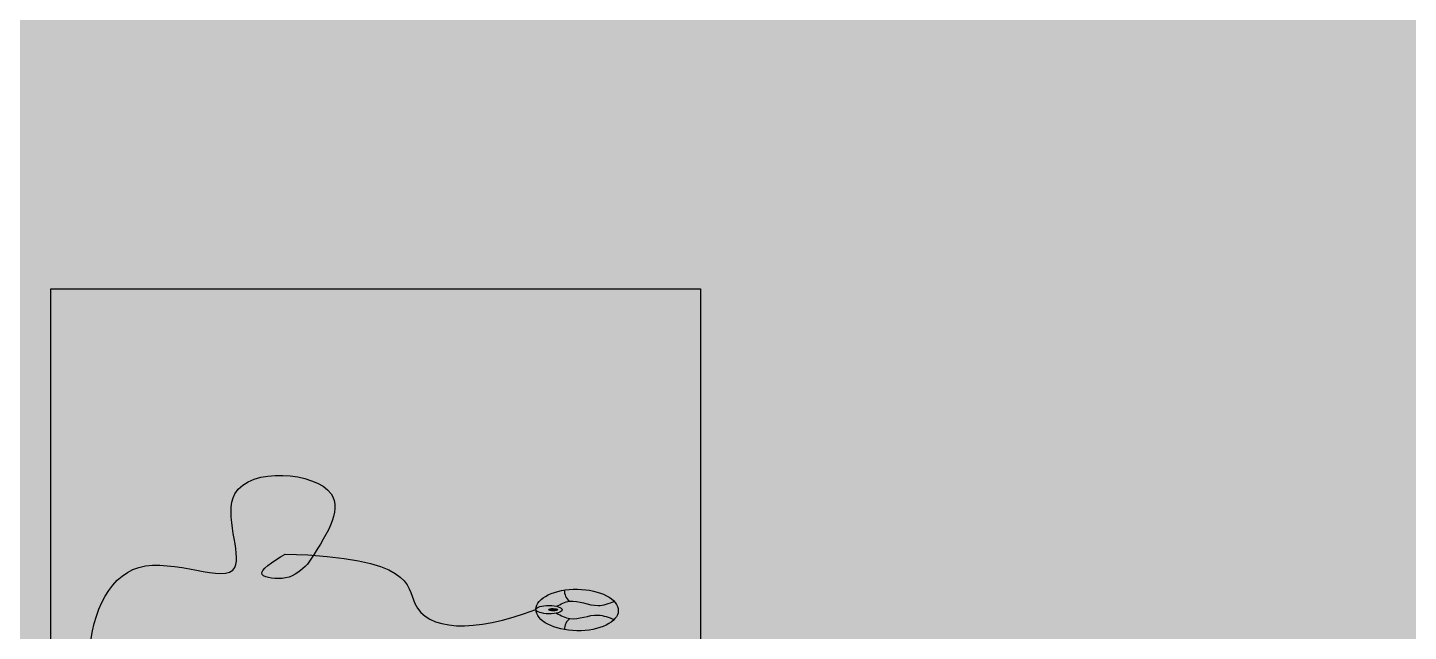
# Model space of a CAD drawing. Extents: x 11034434 to 11724204, y -4674497 to -3911811.
# Drawn here: x 11295805 to 11297080, y -4641619 to -4641062 of the extents above; entities that cross this region are included whole.
import ezdxf

# ---------------------------------------------------------------- set-up
doc = ezdxf.new("R2010")
doc.units = 0
doc.header["$MEASUREMENT"] = 0
doc.layers.get('0').update_dxf_attribs({"color": 251, "linetype": 'CONTINUOUS'})
doc.layers.add('HATCH', color=251, linetype='CONTINUOUS')

msp = doc.modelspace()

# ---------------------------------------------------------------- hatches: boundary and pattern name
h = msp.add_hatch(color=256)
h.dxf.hatch_style = 1
edge = h.paths.add_edge_path()
edge.add_arc((11296313.84036042, -4641580.884453945), 13.2539179130793, 179.2598745010401, 229.4615277712808, ccw=False)
edge.add_ellipse((11296312.43441455, -4641599.044161648), major_axis=(38.00888260555163, -0.5258028167620996), ratio=0.5040939593623253, start_angle=468.5600004424687, end_angle=539.9999999874688)
edge.add_ellipse((11296286.45838957, -4641598.704272565), major_axis=(12.032857611418, -0.1859137336754344), ratio=0.3216880064047317, start_angle=1.1368683772161603e-13, end_angle=179.9999999655409, ccw=False)
edge.add_ellipse((11296286.45838957, -4641598.704272565), major_axis=(12.032857611418, -0.1859137336754344), ratio=0.3216880064047317, start_angle=-180.00000003445928, end_angle=1.1368683772161603e-13, ccw=False)
edge.add_ellipse((11296312.43441455, -4641599.044161648), major_axis=(38.00888260555163, -0.5258028167620996), ratio=0.5040939593623253, start_angle=539.9999999874688, end_angle=612.3013535140204)
edge.add_arc((11296313.85899999, -4641617.328085645), 13.23356822491556, 128.5527937519682, 179.1747702921676, ccw=False)
edge.add_spline(control_points=[(11296305.61137066, -4641606.978982385), (11296313.9971631, -4641608.260289863), (11296328.44346566, -4641600.539433035), (11296341.68374401, -4641605.8835506), (11296346.54852407, -4641607.847101206)], knot_values=[0.4694720371276528, 0.4694720371276528, 0.4694720371276528, 0.4694720371276528, 1.407483953357447, 1.952313826482736, 1.952313826482736, 1.952313826482736, 1.952313826482736], degree=3, periodic=0)
edge.add_ellipse((11296312.43441455, -4641599.044161648), major_axis=(38.00888260555163, -0.5258028167620996), ratio=0.5040939593623253, start_angle=334.2319715225324, end_angle=385.7680285024122)
edge.add_spline(control_points=[(11296346.77897723, -4641591.188257631), (11296341.8648806, -4641593.013273797), (11296328.29915248, -4641598.051366262), (11296313.79321852, -4641589.692492675), (11296305.22586397, -4641590.957030114)], knot_values=[0.4506270724667458, 0.4506270724667458, 0.4506270724667458, 0.4506270724667458, 0.9954569455912964, 1.954670338081569, 1.954670338081569, 1.954670338081569, 1.954670338081569], degree=3, periodic=0)
h = msp.add_hatch(color=256)
h.dxf.hatch_style = 1
edge = h.paths.add_edge_path()
edge.add_ellipse((11296290.30954236, -4641598.887935547), major_axis=(4.098024485273234, -0.02806017541154832), ratio=0.2661020917250116, start_angle=0, end_angle=359.9999999999999)
at = {"layer": 'HATCH', "ltscale": 500}
h = msp.add_hatch(color=251, dxfattribs=at)
h.dxf.hatch_style = 1
h.paths.add_polyline_path([(11284390.66743924, -4648801.970135776), (11284690.66743953, -4648801.970135776), (11284690.66743953, -4649701.970135774), (11284390.66743924, -4649701.970135774)])
h.paths.add_polyline_path([(11327800.66743947, -4652666.970135772), (11328700.66743918, -4652666.970135772), (11328700.66743918, -4652966.970135771), (11327800.66743947, -4652966.970135771)])
h.paths.add_polyline_path([(11302215.66743951, -4658731.970135761), (11302515.66743921, -4658731.970135761), (11302515.66743921, -4659631.971005393), (11302215.66743951, -4659631.971005393)])
h.paths.add_polyline_path([(11324600.66743918, -4658731.970135761), (11325200.66743918, -4658731.970135761), (11325200.66743918, -4659031.970135761), (11324600.66743918, -4659031.970135761)])
h.paths.add_polyline_path([(11280960.66743954, -4640611.970135786), (11281710.66743954, -4640611.970135786), (11281710.66743954, -4640911.970135787), (11280960.66743954, -4640911.970135787)])
h.paths.add_polyline_path([(11280960.66743954, -4644141.97013578), (11281860.66743954, -4644141.97013578), (11281860.66743954, -4644441.970135782), (11280960.66743954, -4644441.970135782)])
h.paths.add_polyline_path([(11317942.4065698, -4658631.970135763), (11318770.66743949, -4658631.970135763), (11318770.66743949, -4658931.970135761), (11317942.4065698, -4658931.970135761)])
h.paths.add_polyline_path([(11294185.66743952, -4658031.969266132), (11294485.66743952, -4658031.969266132), (11294485.66743952, -4658931.970135761), (11294185.66743952, -4658931.970135761)])
h.paths.add_polyline_path([(11288015.66743923, -4658181.969266132), (11288315.66743953, -4658181.969266132), (11288315.66743953, -4658931.970135761), (11288015.66743923, -4658931.970135761)])
h.paths.add_polyline_path([(11287690.66743953, -4658956.970135761), (11287990.66743953, -4658956.970135761), (11287990.66743953, -4659706.971005393), (11287690.66743953, -4659706.971005393)])
h.paths.add_polyline_path([(11280960.66743954, -4629741.970135801), (11281710.66743954, -4629741.970135801), (11281710.66743954, -4630041.970135801), (11280960.66743954, -4630041.970135801)])
h.paths.add_polyline_path([(11327800.66743947, -4629741.970135802), (11328700.66743917, -4629741.970135802), (11328700.66743917, -4630041.970135801), (11327800.66743947, -4630041.970135801)])
h.paths.add_polyline_path([(11280860.66743954, -4648801.970135776), (11281160.66743924, -4648801.970135776), (11281160.66743924, -4649701.970135774), (11280860.66743954, -4649701.970135774)])
h.paths.add_polyline_path([(11287690.66743953, -4658181.969266132), (11287990.66743953, -4658181.969266132), (11287990.66743953, -4658931.970135761), (11287690.66743953, -4658931.970135761)])
h.paths.add_polyline_path([(11327700.66743918, -4616011.970135822), (11328000.66743948, -4616011.970135822), (11328000.66743948, -4615033.70926629), (11327700.66743918, -4615033.70926629)])
h.paths.add_polyline_path([(11280960.66743954, -4637011.970135792), (11281710.66743954, -4637011.970135792), (11281710.66743954, -4637311.970135792), (11280960.66743954, -4637311.970135792)])
h.paths.add_polyline_path([(11309415.6674395, -4658731.970135761), (11309715.6674395, -4658731.970135761), (11309715.6674395, -4659631.971005393), (11309415.6674395, -4659631.971005393)])
h.paths.add_polyline_path([(11327800.66743947, -4609781.970135829), (11328700.66743918, -4609781.970135829), (11328700.66743918, -4610081.970135828), (11327800.66743947, -4610081.970135828)])
h.paths.add_polyline_path([(11327800.66743947, -4626141.970135807), (11328700.66743917, -4626141.970135807), (11328700.66743917, -4626441.970135807), (11327800.66743947, -4626441.970135807)])
h.paths.add_polyline_path([(11280960.66743954, -4633411.970135795), (11281710.66743954, -4633411.970135795), (11281710.66743954, -4633711.970135797), (11280960.66743954, -4633711.970135797)])
h.paths.add_polyline_path([(11313015.6674392, -4652701.97013577), (11313315.6674395, -4652701.97013577), (11313315.6674395, -4653601.971005402), (11313015.6674392, -4653601.971005402)])
h.paths.add_polyline_path([(11327800.66743947, -4633411.970135797), (11328700.66743918, -4633411.970135797), (11328700.66743918, -4633711.970135797), (11327800.66743947, -4633711.970135797)])
h.paths.add_polyline_path([(11286005.66743953, -4619011.970135817), (11286305.66743923, -4619011.970135817), (11286305.66743923, -4619611.971005449), (11286005.66743953, -4619611.971005449)])
h.paths.add_polyline_path([(11280960.66743958, -4619011.970135817), (11281860.66743954, -4619011.970135817), (11281860.66743954, -4619311.970135817), (11280960.66743958, -4619311.970135817)])
h.paths.add_polyline_path([(11327800.66743948, -4619011.970135817), (11328600.66743918, -4619011.970135817), (11328600.66743918, -4619311.970135817), (11327800.66743948, -4619311.970135817)])
h.paths.add_polyline_path([(11324600.66743918, -4647741.970135778), (11325299.56749608, -4647741.970135778), (11325299.56749608, -4648041.970135776), (11324600.66743918, -4648041.970135776)])
h.paths.add_polyline_path([(11321770.66743948, -4658631.970135763), (11322598.92830886, -4658631.970135763), (11322598.92830886, -4658931.970135761), (11321770.66743948, -4658931.970135761)])
h.paths.add_polyline_path([(11327800.66743947, -4640611.970135788), (11328700.66743918, -4640611.970135788), (11328700.66743918, -4640911.970135787), (11327800.66743947, -4640911.970135787)])
h.paths.add_polyline_path([(11286005.66743953, -4615411.969266192), (11286305.66743923, -4615411.969266192), (11286305.66743923, -4616011.97013582), (11286005.66743953, -4616011.97013582)])
h.paths.add_polyline_path([(11286330.66743983, -4615411.969266192), (11286630.66743953, -4615411.969266192), (11286630.66743953, -4616011.97013582), (11286330.66743983, -4616011.97013582)])
h.paths.add_polyline_path([(11282340.66743953, -4615111.96926634), (11282640.66743923, -4615111.96926634), (11282640.66743923, -4616011.970135822), (11282340.66743953, -4616011.970135822)])
h.paths.add_polyline_path([(11327800.66743947, -4658631.970135763), (11328700.66743917, -4658631.970135763), (11328700.66743917, -4658931.970135761), (11327800.66743947, -4658931.970135761)])
h.paths.add_polyline_path([(11300450.66743922, -4607481.96926635), (11300750.66743892, -4607481.96926635), (11300750.66743892, -4608381.970135832), (11300450.66743922, -4608381.970135832)])
h.paths.add_polyline_path([(11306480.6674392, -4607481.969266349), (11306780.6674389, -4607481.969266349), (11306780.6674389, -4608381.97013583), (11306480.6674392, -4608381.97013583)])
h.paths.add_polyline_path([(11284390.66743924, -4658181.969266132), (11284690.66743953, -4658181.969266132), (11284690.66743953, -4658931.970135761), (11284390.66743924, -4658931.970135761)])
h.paths.add_polyline_path([(11286330.66743983, -4619011.970135817), (11286630.66743953, -4619011.970135817), (11286630.66743953, -4619611.971005449), (11286330.66743983, -4619611.971005449)])
h.paths.add_polyline_path([(11297150.66743952, -4607481.969266349), (11297450.66743922, -4607481.969266349), (11297450.66743922, -4608381.970135832), (11297150.66743952, -4608381.970135832)])
h.paths.add_polyline_path([(11282340.66743953, -4609231.969266348), (11282640.66743924, -4609231.969266348), (11282640.66743924, -4609981.970135829), (11282340.66743953, -4609981.970135829)])
h.paths.add_polyline_path([(11286005.66743953, -4622611.970135812), (11286305.66743923, -4622611.970135812), (11286305.66743923, -4623211.971005443), (11286005.66743953, -4623211.971005443)])
h.paths.add_polyline_path([(11286330.66743983, -4623211.971005443), (11286630.66743953, -4623211.971005443), (11286630.66743953, -4622611.970135814), (11286330.66743983, -4622611.970135814)])
h.paths.add_polyline_path([(11284390.66743924, -4643691.970135782), (11284690.66743953, -4643691.970135782), (11284690.66743953, -4644441.97013578), (11284390.66743924, -4644441.97013578)])
h.paths.add_polyline_path([(11286005.66743953, -4609231.969266348), (11286305.66743923, -4609231.969266348), (11286305.66743923, -4609981.970135829), (11286005.66743953, -4609981.970135829)])
h.paths.add_polyline_path([(11283940.6665696, -4658956.970135761), (11284690.66743953, -4658956.970135761), (11284690.66743953, -4659256.970135761), (11283940.6665696, -4659256.970135761)])
h.paths.add_polyline_path([(11313015.6674392, -4658731.970135761), (11313315.66743949, -4658731.970135761), (11313315.66743949, -4659631.971005393), (11313015.6674392, -4659631.971005393)])
h.paths.add_polyline_path([(11284390.66743924, -4652701.970135771), (11284690.66743953, -4652701.970135771), (11284690.66743953, -4653451.971005401), (11284390.66743924, -4653451.971005401)])
h.paths.add_polyline_path([(11305815.6674395, -4658731.970135761), (11306115.6674395, -4658731.970135761), (11306115.6674395, -4659631.971005393), (11305815.6674395, -4659631.971005393)])
h.paths.add_polyline_path([(11327800.66743947, -4622611.970135814), (11328700.66743918, -4622611.970135814), (11328700.66743918, -4622911.970135813), (11327800.66743947, -4622911.970135813)])
h.paths.add_polyline_path([(11280960.66743954, -4626141.970135807), (11281710.66743954, -4626141.970135807), (11281710.66743954, -4626441.970135807), (11280960.66743954, -4626441.970135807)])
h.paths.add_polyline_path([(11321770.66743948, -4658956.970135761), (11322370.66830911, -4658956.970135761), (11322370.66830911, -4659256.970135761), (11321770.66743948, -4659256.970135761)])
h.paths.add_polyline_path([(11280685.66700472, -4658956.970135761), (11281435.66787405, -4658956.970135761), (11281435.66787405, -4659256.970135761), (11280685.66700472, -4659256.970135761)])
h.paths.add_polyline_path([(11318170.66656956, -4658956.970135761), (11318770.66743949, -4658956.970135761), (11318770.66743949, -4659256.970135761), (11318170.66656956, -4659256.970135761)])
h.paths.add_polyline_path([(11281860.66743954, -4622611.970135812), (11280960.66743988, -4622611.970135812), (11280960.66743988, -4622911.970135812), (11281860.66743954, -4622911.970135812)])
h.paths.add_polyline_path([(11294185.66743952, -4652701.97013577), (11294485.66743952, -4652701.97013577), (11294485.66743952, -4653601.971005401), (11294185.66743952, -4653601.971005401)])
h.paths.add_polyline_path([(11298615.66743951, -4658731.970135761), (11298915.66743951, -4658731.970135761), (11298915.66743951, -4659631.971005393), (11298615.66743951, -4659631.971005393)])
h.paths.add_polyline_path([(11318470.66743919, -4652701.970135772), (11318770.66743949, -4652701.970135772), (11318770.66743949, -4653601.971005402), (11318470.66743919, -4653601.971005402)])
h.paths.add_polyline_path([(11327800.66743947, -4644141.970135782), (11328700.66743917, -4644141.970135782), (11328700.66743917, -4644441.970135782), (11327800.66743947, -4644441.970135782)])
h.paths.add_polyline_path([(11327800.66743947, -4649401.970135775), (11328778.92830886, -4649401.970135775), (11328778.92830886, -4649701.970135774), (11327800.66743947, -4649701.970135774)])
h.paths.add_polyline_path([(11288760.66743953, -4609081.969266199), (11289060.66743953, -4609081.969266199), (11289060.66743953, -4609981.970135829), (11288760.66743953, -4609981.970135829)])
edge = h.paths.add_edge_path()
edge.add_line((11309265.6674392, -4609081.969266342), (11309265.6674392, -4609981.970135828))
edge.add_line((11321770.66743948, -4649701.970135774), (11322748.92830916, -4649701.970135774))
edge.add_line((11287690.66743953, -4643691.970135782), (11287690.66743953, -4644441.970135782))
edge.add_line((11309565.6674395, -4616011.97013582), (11309565.6674395, -4615111.96926634))
edge.add_line((11287990.66743953, -4653451.971005401), (11287990.66743953, -4652701.970135771))
edge.add_line((11288015.66743923, -4652701.970135771), (11288015.66743923, -4653451.971005401))
h.paths.add_polyline_path([(11306480.6674395, -4649401.970135774), (11307380.66830883, -4649401.970135774), (11307380.66830883, -4649701.970135774), (11306480.6674395, -4649701.970135774)], flags=17)
h.paths.add_polyline_path([(11291120.66743923, -4648801.970135776), (11291420.66743952, -4648801.970135776), (11291420.66743952, -4649701.970135581), (11291120.66743923, -4649701.970135581)], flags=17)
h.paths.add_polyline_path([(11288015.66743923, -4648951.970135775), (11288315.66743953, -4648951.970135775), (11288315.66743953, -4649701.970135774), (11288015.66743923, -4649701.970135774)], flags=17)
h.paths.add_polyline_path([(11288015.66743923, -4652701.970135771), (11288315.66743953, -4652701.970135771), (11288315.66743953, -4653451.971005401), (11288015.66743923, -4653451.971005401)], flags=17)
h.paths.add_polyline_path([(11296472.40656984, -4649401.970135775), (11297450.66743922, -4649401.970135775), (11297450.66743922, -4649701.970135774), (11296472.40656984, -4649701.970135774)], flags=17)
h.paths.add_polyline_path([(11298276.53700482, -4652701.970135771), (11299254.79787421, -4652701.970135771), (11299254.79787421, -4653001.970135771), (11298276.53700482, -4653001.970135771)], flags=17)
h.paths.add_polyline_path([(11311840.66657016, -4649401.970135775), (11312740.6674395, -4649401.970135775), (11312740.6674395, -4649701.970135774), (11311840.66657016, -4649701.970135774)], flags=17)
h.paths.add_polyline_path([(11300450.66743921, -4649401.970135774), (11301428.92830889, -4649401.970135774), (11301428.92830889, -4649701.970135774), (11300450.66743921, -4649701.970135774)], flags=17)
h.paths.add_polyline_path([(11317870.66656986, -4649401.970135775), (11318770.66743949, -4649401.970135775), (11318770.66743949, -4649701.970135774), (11317870.66656986, -4649701.970135774)], flags=17)
h.paths.add_polyline_path([(11287690.66743953, -4648951.970135775), (11287990.66743953, -4648951.970135775), (11287990.66743953, -4649701.970135774), (11287690.66743953, -4649701.970135774)], flags=17)
h.paths.add_polyline_path([(11287690.66743953, -4652701.970135771), (11287990.66743953, -4652701.970135771), (11287990.66743953, -4653451.971005401), (11287690.66743953, -4653451.971005401)], flags=17)
h.paths.add_polyline_path([(11311840.66657016, -4622611.970135814), (11312740.6674395, -4622611.970135814), (11312740.6674395, -4622911.970135812), (11311840.66657016, -4622911.970135812)], flags=17)
h.paths.add_polyline_path([(11306480.6674395, -4615411.969266192), (11306780.6674395, -4615411.969266192), (11306780.6674395, -4616011.97013582), (11306480.6674395, -4616011.97013582)], flags=16)
h.paths.add_polyline_path([(11306480.6674395, -4629741.970135802), (11307380.66830884, -4629741.970135802), (11307380.66830884, -4630041.970135801), (11306480.6674395, -4630041.970135801)], flags=17)
h.paths.add_polyline_path([(11303250.66743951, -4613551.970135825), (11303850.66830914, -4613551.970135825), (11303850.66830914, -4613851.970135825), (11303250.66743951, -4613851.970135825)], flags=17)
h.paths.add_polyline_path([(11303250.66743951, -4615711.97013582), (11303850.66830914, -4615711.97013582), (11303850.66830914, -4616011.97013582), (11303250.66743951, -4616011.97013582)], flags=16)
h.paths.add_polyline_path([(11311840.66657016, -4644141.970135782), (11312740.6674395, -4644141.970135782), (11312740.6674395, -4644441.97013578), (11311840.66657016, -4644441.97013578)], flags=17)
h.paths.add_polyline_path([(11287690.66743953, -4643691.970135782), (11287990.66743953, -4643691.970135782), (11287990.66743953, -4644441.970135782), (11287690.66743953, -4644441.970135782)], flags=17)
h.paths.add_polyline_path([(11297450.66743923, -4633711.97013582), (11296550.66656989, -4633711.97013582), (11296550.66656989, -4633411.970135798), (11297450.66743923, -4633411.970135798)], flags=17)
h.paths.add_polyline_path([(11290520.66656989, -4640611.970135788), (11291420.66743952, -4640611.970135788), (11291420.66743952, -4640911.970135787), (11290520.66656989, -4640911.970135787)], flags=17)
h.paths.add_polyline_path([(11297150.66743952, -4643841.970135784), (11297450.66743922, -4643841.970135784), (11297450.66743922, -4644741.970135782), (11297150.66743952, -4644741.970135782)], flags=17)
h.paths.add_polyline_path([(11290520.66656989, -4644141.970135782), (11291420.66743952, -4644141.970135782), (11291420.66743952, -4644441.970135782), (11290520.66656989, -4644441.970135782)], flags=17)
h.paths.add_polyline_path([(11306480.6674395, -4640611.970135788), (11307380.66830883, -4640611.970135788), (11307380.66830883, -4640911.970135787), (11306480.6674395, -4640911.970135787)], flags=17)
h.paths.add_polyline_path([(11288015.66743923, -4643691.970135782), (11288315.66743953, -4643691.970135782), (11288315.66743953, -4644441.970135782), (11288015.66743923, -4644441.970135782)], flags=17)
h.paths.add_polyline_path([(11290520.66656989, -4637011.970135792), (11291420.66743952, -4637011.970135792), (11291420.66743952, -4637311.970135792), (11290520.66656989, -4637311.970135792)], flags=17)
h.paths.add_polyline_path([(11311840.66657017, -4626141.970135807), (11312740.6674395, -4626141.970135807), (11312740.6674395, -4626441.970135807), (11311840.66657017, -4626441.970135807)], flags=17)
h.paths.add_polyline_path([(11311840.66657016, -4637011.970135792), (11312740.6674395, -4637011.970135792), (11312740.6674395, -4637311.970135792), (11311840.66657016, -4637311.970135792)], flags=17)
h.paths.add_polyline_path([(11311840.66657016, -4633411.970135796), (11312740.6674395, -4633411.970135796), (11312740.6674395, -4633711.970135797), (11311840.66657016, -4633711.970135797)], flags=17)
h.paths.add_polyline_path([(11315340.66743949, -4647741.970135778), (11315940.66743949, -4647741.970135778), (11315940.66743949, -4648041.970135778), (11315340.66743949, -4648041.970135778)], flags=17)
h.paths.add_polyline_path([(11321770.66743948, -4629741.970135802), (11322670.66830882, -4629741.970135802), (11322670.66830882, -4630041.970135801), (11321770.66743948, -4630041.970135801)], flags=17)
h.paths.add_polyline_path([(11317870.66656986, -4629741.970135802), (11318770.66743949, -4629741.970135802), (11318770.66743949, -4630041.970135801), (11317870.66656986, -4630041.970135801)], flags=17)
h.paths.add_polyline_path([(11300450.66743922, -4636711.970135792), (11300750.66743951, -4636711.970135792), (11300750.66743951, -4637611.97013579), (11300450.66743922, -4637611.97013579)], flags=17)
h.paths.add_polyline_path([(11306480.6674395, -4637011.970135792), (11307380.66830884, -4637011.970135792), (11307380.66830884, -4637311.970135792), (11306480.6674395, -4637311.970135792)], flags=17)
h.paths.add_polyline_path([(11321770.66743948, -4649401.970135775), (11322748.92830916, -4649401.970135775), (11322748.92830916, -4649701.970135774), (11321770.66743948, -4649701.970135774)], flags=17)
h.paths.add_polyline_path([(11297150.66743952, -4636711.970135792), (11297450.66743922, -4636711.970135792), (11297450.66743922, -4637611.97013579), (11297150.66743952, -4637611.97013579)], flags=17)
h.paths.add_polyline_path([(11318470.66743919, -4636711.970135792), (11318770.66743949, -4636711.970135792), (11318770.66743949, -4637611.970135792), (11318470.66743919, -4637611.970135792)], flags=17)
h.paths.add_polyline_path([(11300450.66743921, -4629741.970135801), (11301350.66830914, -4629741.970135801), (11301350.66830914, -4630041.970135802), (11300450.66743921, -4630041.970135802)], flags=17)
h.paths.add_polyline_path([(11313568.16743949, -4615711.970135822), (11314468.16743949, -4615711.970135822), (11314468.16743949, -4616011.97013582), (11313568.16743949, -4616011.97013582)], flags=17)
h.paths.add_polyline_path([(11317870.66743919, -4615711.970135822), (11318770.66743949, -4615711.970135822), (11318770.66743949, -4616011.97013582), (11317870.66743919, -4616011.97013582)], flags=17)
h.paths.add_polyline_path([(11321770.66743948, -4615711.970135822), (11322670.66743948, -4615711.970135822), (11322670.66743948, -4616011.970135827), (11321770.66743948, -4616011.970135827)], flags=17)
h.paths.add_polyline_path([(11306480.6674395, -4633411.970135797), (11307380.66830884, -4633411.970135797), (11307380.66830884, -4633711.970135797), (11306480.6674395, -4633711.970135797)], flags=17)
h.paths.add_polyline_path([(11300450.66743921, -4633411.970135795), (11301350.66830914, -4633411.970135795), (11301350.66830914, -4633711.970135796), (11300450.66743921, -4633711.970135796)], flags=17)
h.paths.add_polyline_path([(11294020.66743952, -4647741.970135776), (11294620.66743922, -4647741.970135776), (11294620.66743922, -4648041.970135776), (11294020.66743952, -4648041.970135776)], flags=17)
h.paths.add_polyline_path([(11306480.6674392, -4622611.970135814), (11307380.66830884, -4622611.970135814), (11307380.66830884, -4622911.970135812), (11306480.6674392, -4622911.970135812)], flags=17)
h.paths.add_polyline_path([(11290520.66656989, -4633411.970135797), (11291420.66743952, -4633411.970135797), (11291420.66743952, -4633711.970135797), (11290520.66656989, -4633711.970135797)], flags=17)
h.paths.add_polyline_path([(11321770.66743948, -4633411.970135797), (11322670.66830882, -4633411.970135797), (11322670.66830882, -4633711.970135797), (11321770.66743948, -4633711.970135797)], flags=17)
h.paths.add_polyline_path([(11317870.66656986, -4633411.970135797), (11318770.66743949, -4633411.970135797), (11318770.66743949, -4633711.970135797), (11317870.66656986, -4633711.970135797)], flags=17)
h.paths.add_polyline_path([(11321770.66743948, -4636711.970135792), (11322070.66743948, -4636711.970135792), (11322070.66743948, -4637611.970135792), (11321770.66743948, -4637611.970135792)], flags=17)
h.paths.add_polyline_path([(11300450.66743921, -4640311.970156673), (11300750.66743951, -4640311.970156673), (11300750.66743951, -4641211.970135786), (11300450.66743921, -4641211.970135786)], flags=17)
h.paths.add_polyline_path([(11321770.66743949, -4643841.970135784), (11322070.66743948, -4643841.970135784), (11322070.66743948, -4644741.970135782), (11321770.66743949, -4644741.970135782)], flags=17)
h.paths.add_polyline_path([(11306480.6674395, -4626141.970135807), (11307380.66830884, -4626141.970135807), (11307380.66830884, -4626441.970135807), (11306480.6674395, -4626441.970135807)], flags=17)
h.paths.add_polyline_path([(11318470.66743919, -4625841.970135807), (11318770.66743949, -4625841.970135807), (11318770.66743949, -4626741.970135807), (11318470.66743919, -4626741.970135807)], flags=17)
h.paths.add_polyline_path([(11321770.66743948, -4625841.970135807), (11322070.66743948, -4625841.970135807), (11322070.66743948, -4626741.970135807), (11321770.66743948, -4626741.970135807)], flags=17)
h.paths.add_polyline_path([(11296550.66656989, -4629741.970135802), (11297450.66743922, -4629741.970135802), (11297450.66743922, -4630041.970135801), (11296550.66656989, -4630041.970135801)], flags=17)
h.paths.add_polyline_path([(11311645.36303722, -4629741.771446085), (11312740.6674395, -4629741.970135802), (11312740.6674395, -4630041.970135803), (11311645.36303722, -4630041.771446086)], flags=17)
h.paths.add_polyline_path([(11290520.66656989, -4629741.970135802), (11291420.66743952, -4629741.970135802), (11291420.66743952, -4630041.970135801), (11290520.66656989, -4630041.970135801)], flags=17)
h.paths.add_polyline_path([(11305476.53700481, -4652701.97013577), (11306454.7978739, -4652701.97013577), (11306454.7978739, -4653001.970135771), (11305476.53700481, -4653001.970135771)], flags=17)
h.paths.add_polyline_path([(11297150.66743952, -4640311.970135788), (11297450.66743922, -4640311.970135788), (11297450.66743922, -4641211.970135786), (11297150.66743952, -4641211.970135786)], flags=17)
h.paths.add_polyline_path([(11293005.66743952, -4609981.970135829), (11293305.66743923, -4609981.970135829), (11293305.66743923, -4609181.969266199), (11293005.66743952, -4609181.969266199)], flags=17)
h.paths.add_polyline_path([(11321770.66743948, -4622311.970135812), (11322070.66743948, -4622311.970135812), (11322070.66743948, -4623211.970135812), (11321770.66743948, -4623211.970135812)], flags=17)
h.paths.add_polyline_path([(11297150.66743952, -4612951.969266342), (11297450.66743922, -4612951.969266342), (11297450.66743922, -4613851.970135825), (11297150.66743952, -4613851.970135825)], flags=17)
h.paths.add_polyline_path([(11311840.66657016, -4619011.970135817), (11312740.6674395, -4619011.970135817), (11312740.6674395, -4619311.970135817), (11311840.66657016, -4619311.970135817)], flags=17)
h.paths.add_polyline_path([(11306480.6674395, -4612951.969266342), (11306780.6674392, -4612951.969266342), (11306780.6674392, -4613851.970135825), (11306480.6674395, -4613851.970135825)], flags=17)
h.paths.add_polyline_path([(11293005.66743952, -4615111.96926634), (11293305.66743922, -4615111.96926634), (11293305.66743922, -4616011.97013582), (11293005.66743952, -4616011.97013582)], flags=17)
h.paths.add_polyline_path([(11309265.6674395, -4615111.96926634), (11309565.6674392, -4615111.96926634), (11309565.66743891, -4616011.970135847), (11309265.66743921, -4616011.970135847)], flags=16)
h.paths.add_polyline_path([(11290520.66656989, -4619011.970135817), (11291420.66743952, -4619011.970135817), (11291420.66743952, -4619311.970135817), (11290520.66656989, -4619311.970135817)], flags=17)
h.paths.add_polyline_path([(11300450.66743922, -4619011.970135817), (11301095.66743951, -4619011.970135817), (11301095.66743951, -4619311.970135817), (11300450.66743922, -4619311.970135817)], flags=17)
h.paths.add_polyline_path([(11288760.66743953, -4615111.96926634), (11289060.66743923, -4615111.96926634), (11289060.66743923, -4616011.970135822), (11288760.66743953, -4616011.970135822)], flags=17)
h.paths.add_polyline_path([(11318470.66743919, -4609081.969266348), (11318770.66743889, -4609081.969266348), (11318770.66743889, -4609981.970135828), (11318470.66743919, -4609981.970135828)], flags=17)
h.paths.add_polyline_path([(11297150.66743952, -4615111.96926634), (11297450.66743922, -4615111.96926634), (11297450.66743922, -4616011.97013582), (11297150.66743952, -4616011.97013582)], flags=17)
h.paths.add_polyline_path([(11313868.1674392, -4609081.969266348), (11314168.1674389, -4609081.969266348), (11314168.1674389, -4609981.970135828), (11313868.1674392, -4609981.970135828)], flags=17)
h.paths.add_polyline_path([(11321770.66743948, -4619011.970135817), (11322670.66830882, -4619011.970135817), (11322670.66830882, -4619311.970135817), (11321770.66743948, -4619311.970135817)], flags=17)
h.paths.add_polyline_path([(11297150.66743952, -4625841.970135807), (11297450.66743922, -4625841.970135807), (11297450.66743922, -4626741.970135807), (11297150.66743952, -4626741.970135807)], flags=17)
h.paths.add_polyline_path([(11290520.66656989, -4622611.970135812), (11291420.66743952, -4622611.970135812), (11291420.66743952, -4622911.970135812), (11290520.66656989, -4622911.970135812)], flags=17)
h.paths.add_polyline_path([(11309265.6674392, -4609081.969266342), (11309565.6674389, -4609081.969266342), (11309565.6674389, -4609981.970135825), (11309265.6674392, -4609981.970135825)], flags=17)
h.paths.add_polyline_path([(11317870.66656985, -4619011.970135817), (11318770.6674395, -4619011.970135817), (11318770.66743952, -4619311.970135817), (11317870.66656986, -4619311.970135817)], flags=17)
h.paths.add_polyline_path([(11321770.66743949, -4609081.969266348), (11322070.66743919, -4609081.969266348), (11322070.66743919, -4609981.970135828), (11321770.66743949, -4609981.970135828)], flags=17)
h.paths.add_polyline_path([(11309076.53700451, -4652701.970135771), (11310054.79787419, -4652701.970135771), (11310054.79787419, -4653001.970135771), (11309076.53700451, -4653001.970135771)], flags=17)
h.paths.add_polyline_path([(11306480.6674395, -4619011.970135817), (11307380.66830884, -4619011.970135817), (11307380.66830884, -4619311.970135817), (11306480.6674395, -4619311.970135817)], flags=17)
h.paths.add_polyline_path([(11306480.6674392, -4644141.970135782), (11307380.66830883, -4644141.970135782), (11307380.66830883, -4644441.970135782), (11306480.6674392, -4644441.970135782)], flags=17)
h.paths.add_polyline_path([(11300450.66743922, -4622311.970135812), (11300750.66743951, -4622311.970135812), (11300750.66743951, -4623211.970135812), (11300450.66743922, -4623211.970135812)], flags=17)
h.paths.add_polyline_path([(11311840.66657016, -4640611.970135788), (11312740.6674395, -4640611.970135788), (11312740.6674395, -4640911.970135787), (11311840.66657016, -4640911.970135787)], flags=17)
h.paths.add_polyline_path([(11297150.66743952, -4623211.970135812), (11297450.66743921, -4623211.970135812), (11297450.66743921, -4622314.395516587), (11297150.66743952, -4622314.395516587)], flags=17)
h.paths.add_polyline_path([(11318470.66743919, -4640311.970135788), (11318770.66743949, -4640311.970135788), (11318770.66743949, -4641211.970135786), (11318470.66743919, -4641211.970135786)], flags=17)
h.paths.add_polyline_path([(11300450.66743922, -4643841.970135784), (11300750.66743951, -4643841.970135784), (11300750.66743951, -4644741.970135782), (11300450.66743922, -4644741.970135782)], flags=17)
h.paths.add_polyline_path([(11321770.66743948, -4640311.970135788), (11322070.66743948, -4640311.970135788), (11322070.66743948, -4641211.970135786), (11321770.66743948, -4641211.970135786)], flags=17)
h.paths.add_polyline_path([(11296472.40656984, -4619011.970135817), (11297450.66743922, -4619011.970135817), (11297450.66743922, -4619311.970135817), (11296472.40656984, -4619311.970135817)], flags=17)
h.paths.add_polyline_path([(11318470.66743919, -4643841.970135782), (11318770.66743949, -4643841.970135782), (11318770.66743949, -4644741.970135782), (11318470.66743919, -4644741.970135782)], flags=17)
h.paths.add_polyline_path([(11300450.66743922, -4625841.970135807), (11300750.66743951, -4625841.970135807), (11300750.66743951, -4626741.970135807), (11300450.66743922, -4626741.970135807)], flags=17)
h.paths.add_polyline_path([(11290520.66656989, -4626141.970135807), (11291420.66743923, -4626141.970135807), (11291420.66743923, -4626441.970135807), (11290520.66656989, -4626441.970135807)], flags=17)
h.paths.add_polyline_path([(11318470.66743919, -4622311.970135812), (11318770.66743949, -4622311.970135812), (11318770.66743949, -4623211.970135812), (11318470.66743919, -4623211.970135812)], flags=17)
h.paths.add_polyline_path([(11322070.66743948, -4652759.125658302), (11321770.66743948, -4652759.125728945), (11321770.66743948, -4653680.231005302), (11322070.66743948, -4653680.231005302)])

# ---------------------------------------------------------------- linework, layer by layer
at = {"lineweight": 25, "ltscale": 500}
for p, q in [((11295826.48901686, -4643602.646359187, 0.0013075880851829), (11295826.48901686, -4641302.787940027, 0.0013075880851829)), ((11295826.48901686, -4641302.787940027, 0.0013075880851829), (11296426.48901686, -4641302.787940027, 0.0013075880851829)), ((11296426.48901686, -4641302.787940027, 0.0013075880851829), (11296426.48901686, -4643602.646359187, 0.0013075880851829))]:
    msp.add_line(p, q, dxfattribs=at)
for centre, radius, start, end in [((11296313.83734668, -4641580.953927208, 0.0026151761703659), 13.25391791307647, 179.2598744739406, 229.5773125354449), ((11296313.85598624, -4641617.397558909, 0.0026151761703659), 13.23356822491399, 127.5346679409569, 179.174770263704)]:
    msp.add_arc(centre, radius, start, end)
for centre, major_axis, ratio in [((11296312.43140081, -4641599.11363491, 0.0026151761703659), (38.00888260555114, -0.5258028167620932), 0.5040939593623253), ((11296286.45537583, -4641598.77374583, 0.0026151761703659), (12.03285761141819, -0.1859137336754364), 0.3216880064047317), ((11296290.30954236, -4641598.887935547, 0.0026151761703659), (4.098024485273249, -0.0280601754115483), 0.2661020917250114)]:
    msp.add_ellipse(centre, major_axis=major_axis, ratio=ratio)
for points, knots in [([(11296013.4486437, -4641806.711095423, 0.0026151761703659), (11295992.54127409, -4641804.709524072, 0.0026151761703659), (11295946.69504441, -4641800.320425798, 0.0026151761703659), (11295988.3624382, -4641705.320777494, 0.0026151761703659), (11295845.37924569, -4641767.830630429, 0.0026151761703659), (11295847.97591439, -4641502.724394227, 0.0026151761703659), (11296025.09921796, -4641595.300256574, 0.0026151761703659), (11295963.74402958, -4641463.240649601, 0.0026151761703659), (11296117.54133554, -4641475.404686256, 0.0026151761703659), (11296079.87288805, -4641532.097116798, 0.0026151761703659), (11296063.46473703, -4641556.792001347, 0.0026151761703659)], [0, 0, 0, 0, 50.81678500709884, 111.4323819795048, 169.6498914615607, 337.8053822529857, 426.5245843784307, 494.5424099278991, 583.2616120533443, 651.7328146388189, 651.7328146388189, 651.7328146388189, 651.7328146388189]), ([(11296063.46473703, -4641556.792001347, 0.0026151761703659), (11296057.86850967, -4641562.29333376, 0.0026151761703659), (11296047.17330768, -4641572.807177725, 0.0026151761703659), (11296009.50268385, -4641567.68206414, 0.0026151761703659), (11296030.83002417, -4641554.786556885, 0.0026151761703659), (11296042.89641007, -4641547.490655731, 0.0026151761703659)], [0, 0, 0, 0, 23.91147575873307, 45.69829747702622, 74.08502591789151, 74.08502591789151, 74.08502591789151, 74.08502591789151]), ([(11296042.89641007, -4641547.490655731, 0.0026151761703659), (11296161.40467286, -4641550.736869615, 0.0026151761703659), (11296145.76655997, -4641616.687801807, 0.0026151761703659), (11296216.59695236, -4641620.73198235, 0.0026151761703659), (11296274.4225182, -4641598.587832094, 0.0026151761703659)], [0, 0, 0, 0, 1.55833911271002, 3.964450640453975, 3.964450640453975, 3.964450640453975, 3.964450640453975]), ([(11296293.45023291, -4641595.720287163, 0.0026151761703659), (11296297.32387703, -4641593.670556593, 0.0026151761703659), (11296309.44379665, -4641587.257326845, 0.0026151761703659), (11296328.29588298, -4641598.120934511, 0.0026151761703659), (11296341.86186685, -4641593.082747063, 0.0026151761703659), (11296346.77596347, -4641591.257730893, 0.0026151761703659)], [0, 0, 0, 0, 12.67308893347658, 39.65176308760451, 54.97510326012811, 54.97510326012811, 54.97510326012811, 54.97510326012811]), ([(11296293.39455017, -4641602.032931862, 0.0026151761703659), (11296297.40100023, -4641604.219000299, 0.0026151761703659), (11296309.418157, -4641610.776008788, 0.0026151761703659), (11296328.43844212, -4641600.608095093, 0.0026151761703659), (11296341.68073026, -4641605.95302386, 0.0026151761703659), (11296346.54551033, -4641607.916574469, 0.0026151761703659)], [0, 0, 0, 0, 13.19757050265953, 39.58548617549651, 54.90882637382942, 54.90882637382942, 54.90882637382942, 54.90882637382942])]:
    msp.add_open_spline(points, degree=3, knots=knots)

doc.saveas('drawing.dxf')
